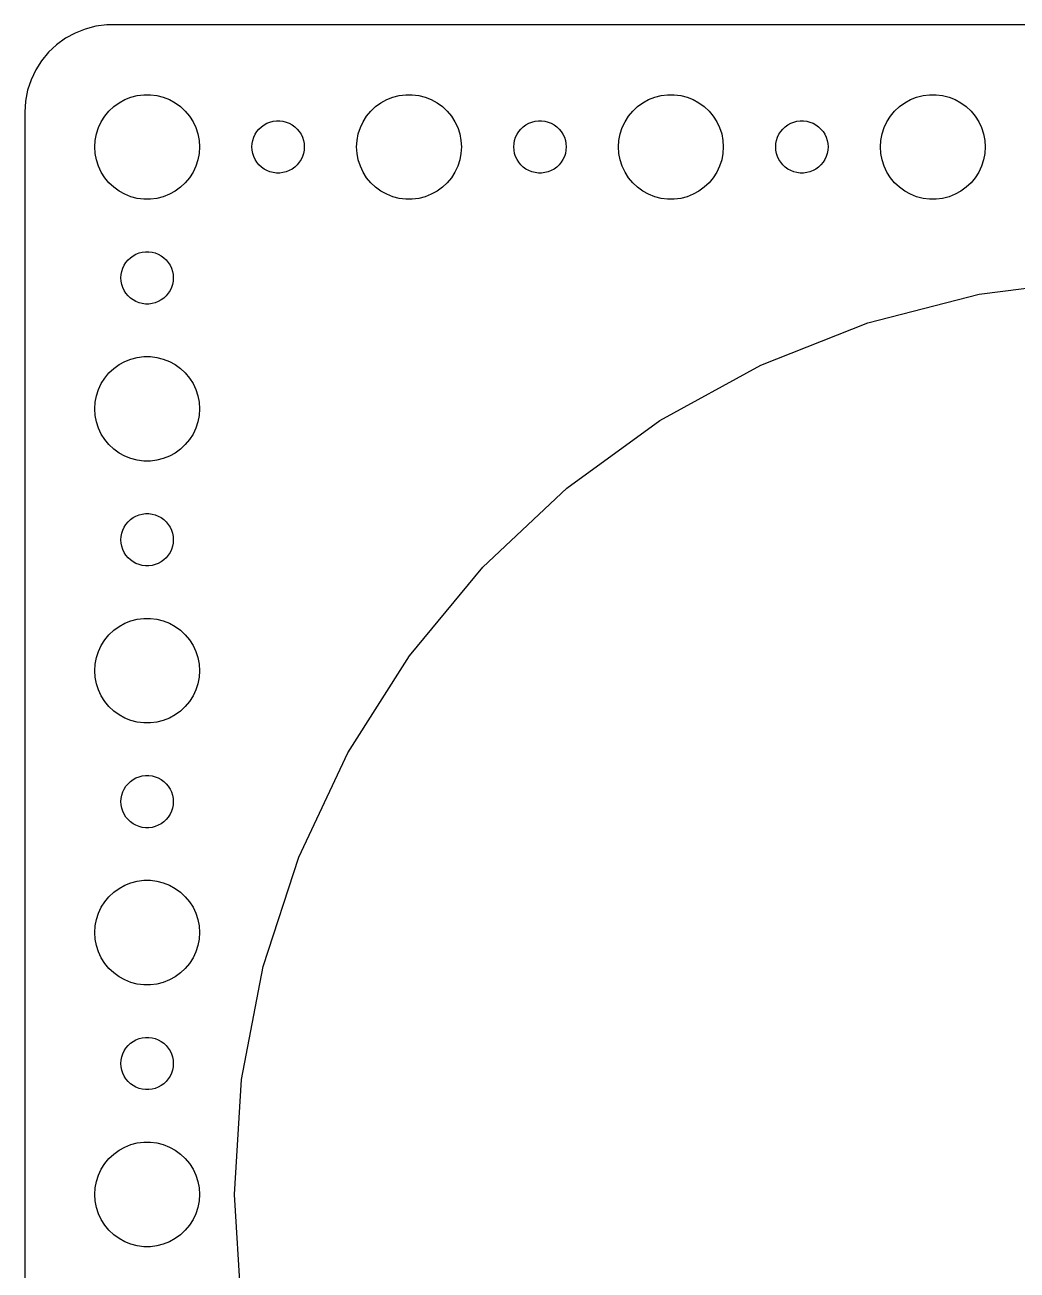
# Model space of a CAD drawing. Header units: metres. Extents: x -284 to 284, y -67 to 67.
# Drawn here: x -284.5 to -227.7, y -4.3 to 67 of the extents above; entities that cross this region are included whole.
import ezdxf

# ---------------------------------------------------------------- set-up
doc = ezdxf.new("R2010")
doc.units = ezdxf.units.M

msp = doc.modelspace()

# ---------------------------------------------------------------- linework, layer by layer
for p, q in [((-281.629, 66.5241), (-282.179, 66.2216)), ((-281.045, 66.7553), (-281.629, 66.5241)), ((-280.437, 66.9114), (-281.045, 66.7553)), ((-279.814, 66.9901), (-280.437, 66.9114)), ((279.814, 66.9901), (-279.814, 66.9901)), ((-282.687, 65.8526), (-283.145, 65.4227)), ((-282.179, 66.2216), (-282.687, 65.8526)), ((-283.545, 64.9389), (-283.882, 64.4088)), ((-283.145, 65.4227), (-283.545, 64.9389)), ((-283.882, 64.4088), (-284.149, 63.8406)), ((-284.149, 63.8406), (-284.343, 63.2434)), ((-284.343, 63.2434), (-284.461, 62.6267)), ((-278.777, 62.7145), (-278.427, 62.8532)), ((-278.427, 62.8532), (-278.062, 62.9469)), ((-278.062, 62.9469), (-277.688, 62.9941)), ((-277.688, 62.9941), (-277.312, 62.9941)), ((-277.312, 62.9941), (-276.938, 62.9469)), ((-276.938, 62.9469), (-276.573, 62.8532)), ((-276.573, 62.8532), (-276.223, 62.7145)), ((-263.777, 62.7145), (-263.427, 62.8532)), ((-263.427, 62.8532), (-263.062, 62.9469)), ((-263.062, 62.9469), (-262.688, 62.9941)), ((-262.688, 62.9941), (-262.312, 62.9941)), ((-262.312, 62.9941), (-261.938, 62.9469)), ((-261.938, 62.9469), (-261.573, 62.8532)), ((-261.573, 62.8532), (-261.223, 62.7145)), ((-248.777, 62.7145), (-248.427, 62.8532)), ((-248.427, 62.8532), (-248.062, 62.9469)), ((-248.062, 62.9469), (-247.688, 62.9941)), ((-247.688, 62.9941), (-247.312, 62.9941)), ((-247.312, 62.9941), (-246.938, 62.9469)), ((-246.938, 62.9469), (-246.573, 62.8532)), ((-246.573, 62.8532), (-246.223, 62.7145)), ((-233.777, 62.7145), (-233.427, 62.8532)), ((-233.427, 62.8532), (-233.062, 62.9469)), ((-233.062, 62.9469), (-232.688, 62.9941)), ((-232.688, 62.9941), (-232.312, 62.9941)), ((-232.312, 62.9941), (-231.938, 62.9469)), ((-231.938, 62.9469), (-231.573, 62.8532)), ((-231.573, 62.8532), (-231.223, 62.7145)), ((-284.461, 62.6267), (-284.5, 62)), ((-279.927, 61.7634), (-279.687, 62.0536)), ((-279.687, 62.0536), (-279.412, 62.3115)), ((-279.412, 62.3115), (-279.107, 62.533)), ((-279.107, 62.533), (-278.777, 62.7145)), ((-276.223, 62.7145), (-275.893, 62.533)), ((-275.893, 62.533), (-275.588, 62.3115)), ((-275.588, 62.3115), (-275.313, 62.0536)), ((-275.313, 62.0536), (-275.073, 61.7634)), ((-264.927, 61.7634), (-264.687, 62.0536)), ((-264.687, 62.0536), (-264.412, 62.3115)), ((-264.412, 62.3115), (-264.107, 62.533)), ((-264.107, 62.533), (-263.777, 62.7145)), ((-261.223, 62.7145), (-260.893, 62.533)), ((-260.893, 62.533), (-260.588, 62.3115)), ((-260.588, 62.3115), (-260.313, 62.0536)), ((-260.313, 62.0536), (-260.073, 61.7634)), ((-249.927, 61.7634), (-249.687, 62.0536)), ((-249.687, 62.0536), (-249.412, 62.3115)), ((-249.412, 62.3115), (-249.107, 62.533)), ((-249.107, 62.533), (-248.777, 62.7145)), ((-246.223, 62.7145), (-245.893, 62.533)), ((-245.893, 62.533), (-245.588, 62.3115)), ((-245.588, 62.3115), (-245.313, 62.0536)), ((-245.313, 62.0536), (-245.073, 61.7634)), ((-234.927, 61.7634), (-234.687, 62.0536)), ((-234.687, 62.0536), (-234.412, 62.3115)), ((-234.412, 62.3115), (-234.107, 62.533)), ((-234.107, 62.533), (-233.777, 62.7145)), ((-231.223, 62.7145), (-230.893, 62.533)), ((-230.893, 62.533), (-230.588, 62.3115)), ((-230.588, 62.3115), (-230.313, 62.0536)), ((-230.313, 62.0536), (-230.073, 61.7634)), ((-284.5, 62), (-284.5, -62)), ((-280.289, 61.1044), (-280.129, 61.4453)), ((-280.129, 61.4453), (-279.927, 61.7634)), ((-275.073, 61.7634), (-274.871, 61.4453)), ((-274.871, 61.4453), (-274.711, 61.1044)), ((-270.804, 61.2665), (-270.639, 61.3572)), ((-270.639, 61.3572), (-270.464, 61.4266)), ((-270.464, 61.4266), (-270.281, 61.4734)), ((-270.281, 61.4734), (-270.094, 61.497)), ((-270.094, 61.497), (-269.906, 61.497)), ((-269.906, 61.497), (-269.719, 61.4734)), ((-269.719, 61.4734), (-269.536, 61.4266)), ((-269.536, 61.4266), (-269.361, 61.3572)), ((-269.361, 61.3572), (-269.196, 61.2665)), ((-265.289, 61.1044), (-265.129, 61.4453)), ((-265.129, 61.4453), (-264.927, 61.7634)), ((-260.073, 61.7634), (-259.871, 61.4453)), ((-259.871, 61.4453), (-259.711, 61.1044)), ((-255.804, 61.2665), (-255.639, 61.3572)), ((-255.639, 61.3572), (-255.464, 61.4266)), ((-255.464, 61.4266), (-255.281, 61.4734)), ((-255.281, 61.4734), (-255.094, 61.497)), ((-255.094, 61.497), (-254.906, 61.497)), ((-254.906, 61.497), (-254.719, 61.4734)), ((-254.719, 61.4734), (-254.536, 61.4266)), ((-254.536, 61.4266), (-254.361, 61.3572)), ((-254.361, 61.3572), (-254.196, 61.2665)), ((-250.289, 61.1044), (-250.129, 61.4453)), ((-250.129, 61.4453), (-249.927, 61.7634)), ((-245.073, 61.7634), (-244.871, 61.4453)), ((-244.871, 61.4453), (-244.711, 61.1044)), ((-240.804, 61.2665), (-240.639, 61.3572)), ((-240.639, 61.3572), (-240.464, 61.4266)), ((-240.464, 61.4266), (-240.281, 61.4734)), ((-240.281, 61.4734), (-240.094, 61.497)), ((-240.094, 61.497), (-239.906, 61.497)), ((-239.906, 61.497), (-239.719, 61.4734)), ((-239.719, 61.4734), (-239.536, 61.4266)), ((-239.536, 61.4266), (-239.361, 61.3572)), ((-239.361, 61.3572), (-239.196, 61.2665)), ((-235.289, 61.1044), (-235.129, 61.4453)), ((-235.129, 61.4453), (-234.927, 61.7634)), ((-230.073, 61.7634), (-229.871, 61.4453)), ((-229.871, 61.4453), (-229.711, 61.1044)), ((-280.476, 60.376), (-280.406, 60.7461)), ((-280.406, 60.7461), (-280.289, 61.1044)), ((-274.711, 61.1044), (-274.594, 60.7461)), ((-274.594, 60.7461), (-274.524, 60.376)), ((-271.395, 60.5522), (-271.314, 60.7226)), ((-271.314, 60.7226), (-271.214, 60.8817)), ((-271.214, 60.8817), (-271.093, 61.0268)), ((-271.093, 61.0268), (-270.956, 61.1558)), ((-270.956, 61.1558), (-270.804, 61.2665)), ((-269.196, 61.2665), (-269.044, 61.1558)), ((-269.044, 61.1558), (-268.907, 61.0268)), ((-268.907, 61.0268), (-268.786, 60.8817)), ((-268.786, 60.8817), (-268.686, 60.7226)), ((-268.686, 60.7226), (-268.605, 60.5522)), ((-265.476, 60.376), (-265.406, 60.7461)), ((-265.406, 60.7461), (-265.289, 61.1044)), ((-259.711, 61.1044), (-259.594, 60.7461)), ((-259.594, 60.7461), (-259.524, 60.376)), ((-256.395, 60.5522), (-256.314, 60.7226)), ((-256.314, 60.7226), (-256.214, 60.8817)), ((-256.214, 60.8817), (-256.093, 61.0268)), ((-256.093, 61.0268), (-255.956, 61.1558)), ((-255.956, 61.1558), (-255.804, 61.2665)), ((-254.196, 61.2665), (-254.044, 61.1558)), ((-254.044, 61.1558), (-253.907, 61.0268)), ((-253.907, 61.0268), (-253.786, 60.8817)), ((-253.786, 60.8817), (-253.686, 60.7226)), ((-253.686, 60.7226), (-253.605, 60.5522)), ((-250.476, 60.376), (-250.406, 60.7461)), ((-250.406, 60.7461), (-250.289, 61.1044)), ((-244.711, 61.1044), (-244.594, 60.7461)), ((-244.594, 60.7461), (-244.524, 60.376)), ((-241.395, 60.5522), (-241.314, 60.7226)), ((-241.314, 60.7226), (-241.214, 60.8817)), ((-241.214, 60.8817), (-241.093, 61.0268)), ((-241.093, 61.0268), (-240.956, 61.1558)), ((-240.956, 61.1558), (-240.804, 61.2665)), ((-239.196, 61.2665), (-239.044, 61.1558)), ((-239.044, 61.1558), (-238.907, 61.0268)), ((-238.907, 61.0268), (-238.786, 60.8817)), ((-238.786, 60.8817), (-238.686, 60.7226)), ((-238.686, 60.7226), (-238.605, 60.5522)), ((-235.476, 60.376), (-235.406, 60.7461)), ((-235.406, 60.7461), (-235.289, 61.1044)), ((-229.711, 61.1044), (-229.594, 60.7461)), ((-229.594, 60.7461), (-229.524, 60.376)), ((-280.5, 60), (-280.476, 60.376)), ((-280.476, 59.624), (-280.5, 60)), ((-274.524, 60.376), (-274.5, 60)), ((-274.5, 60), (-274.524, 59.624)), ((-271.5, 60), (-271.488, 60.188)), ((-271.488, 59.812), (-271.5, 60)), ((-271.488, 60.188), (-271.453, 60.373)), ((-271.453, 60.373), (-271.395, 60.5522)), ((-268.605, 60.5522), (-268.547, 60.373)), ((-268.547, 60.373), (-268.512, 60.188)), ((-268.512, 60.188), (-268.5, 60)), ((-268.5, 60), (-268.512, 59.812)), ((-265.5, 60), (-265.476, 60.376)), ((-265.476, 59.624), (-265.5, 60)), ((-259.524, 60.376), (-259.5, 60)), ((-259.5, 60), (-259.524, 59.624)), ((-256.5, 60), (-256.488, 60.188)), ((-256.488, 59.812), (-256.5, 60)), ((-256.488, 60.188), (-256.453, 60.373)), ((-256.453, 60.373), (-256.395, 60.5522)), ((-253.605, 60.5522), (-253.547, 60.373)), ((-253.547, 60.373), (-253.512, 60.188)), ((-253.512, 60.188), (-253.5, 60)), ((-253.5, 60), (-253.512, 59.812)), ((-250.5, 60), (-250.476, 60.376)), ((-250.476, 59.624), (-250.5, 60)), ((-244.524, 60.376), (-244.5, 60)), ((-244.5, 60), (-244.524, 59.624)), ((-241.5, 60), (-241.488, 60.188)), ((-241.488, 59.812), (-241.5, 60)), ((-241.488, 60.188), (-241.453, 60.373)), ((-241.453, 60.373), (-241.395, 60.5522)), ((-238.605, 60.5522), (-238.547, 60.373)), ((-238.547, 60.373), (-238.512, 60.188)), ((-238.512, 60.188), (-238.5, 60)), ((-238.5, 60), (-238.512, 59.812)), ((-235.5, 60), (-235.476, 60.376)), ((-235.476, 59.624), (-235.5, 60)), ((-229.524, 60.376), (-229.5, 60)), ((-229.5, 60), (-229.524, 59.624)), ((-280.406, 59.2539), (-280.476, 59.624)), ((-280.289, 58.8956), (-280.406, 59.2539)), ((-274.594, 59.2539), (-274.711, 58.8956)), ((-274.524, 59.624), (-274.594, 59.2539)), ((-271.453, 59.627), (-271.488, 59.812)), ((-271.395, 59.4478), (-271.453, 59.627)), ((-271.314, 59.2774), (-271.395, 59.4478)), ((-271.214, 59.1183), (-271.314, 59.2774)), ((-268.686, 59.2774), (-268.786, 59.1183)), ((-268.605, 59.4478), (-268.686, 59.2774)), ((-268.547, 59.627), (-268.605, 59.4478)), ((-268.512, 59.812), (-268.547, 59.627)), ((-265.406, 59.2539), (-265.476, 59.624)), ((-265.289, 58.8956), (-265.406, 59.2539)), ((-259.594, 59.2539), (-259.711, 58.8956)), ((-259.524, 59.624), (-259.594, 59.2539)), ((-256.453, 59.627), (-256.488, 59.812)), ((-256.395, 59.4478), (-256.453, 59.627)), ((-256.314, 59.2774), (-256.395, 59.4478)), ((-256.214, 59.1183), (-256.314, 59.2774)), ((-253.686, 59.2774), (-253.786, 59.1183)), ((-253.605, 59.4478), (-253.686, 59.2774)), ((-253.547, 59.627), (-253.605, 59.4478)), ((-253.512, 59.812), (-253.547, 59.627)), ((-250.406, 59.2539), (-250.476, 59.624)), ((-250.289, 58.8956), (-250.406, 59.2539)), ((-244.594, 59.2539), (-244.711, 58.8956)), ((-244.524, 59.624), (-244.594, 59.2539)), ((-241.453, 59.627), (-241.488, 59.812)), ((-241.395, 59.4478), (-241.453, 59.627)), ((-241.314, 59.2774), (-241.395, 59.4478)), ((-241.214, 59.1183), (-241.314, 59.2774)), ((-238.686, 59.2774), (-238.786, 59.1183)), ((-238.605, 59.4478), (-238.686, 59.2774)), ((-238.547, 59.627), (-238.605, 59.4478)), ((-238.512, 59.812), (-238.547, 59.627)), ((-235.406, 59.2539), (-235.476, 59.624)), ((-235.289, 58.8956), (-235.406, 59.2539)), ((-229.594, 59.2539), (-229.711, 58.8956)), ((-229.524, 59.624), (-229.594, 59.2539)), ((-280.129, 58.5547), (-280.289, 58.8956)), ((-279.927, 58.2366), (-280.129, 58.5547)), ((-274.871, 58.5547), (-275.073, 58.2366)), ((-274.711, 58.8956), (-274.871, 58.5547)), ((-271.093, 58.9732), (-271.214, 59.1183)), ((-270.956, 58.8442), (-271.093, 58.9732)), ((-270.804, 58.7335), (-270.956, 58.8442)), ((-270.639, 58.6428), (-270.804, 58.7335)), ((-270.464, 58.5734), (-270.639, 58.6428)), ((-270.281, 58.5266), (-270.464, 58.5734)), ((-270.094, 58.503), (-270.281, 58.5266)), ((-269.906, 58.503), (-270.094, 58.503)), ((-269.719, 58.5266), (-269.906, 58.503)), ((-269.536, 58.5734), (-269.719, 58.5266)), ((-269.361, 58.6428), (-269.536, 58.5734)), ((-269.196, 58.7335), (-269.361, 58.6428)), ((-269.044, 58.8442), (-269.196, 58.7335)), ((-268.907, 58.9732), (-269.044, 58.8442)), ((-268.786, 59.1183), (-268.907, 58.9732)), ((-265.129, 58.5547), (-265.289, 58.8956)), ((-264.927, 58.2366), (-265.129, 58.5547)), ((-259.871, 58.5547), (-260.073, 58.2366)), ((-259.711, 58.8956), (-259.871, 58.5547)), ((-256.093, 58.9732), (-256.214, 59.1183)), ((-255.956, 58.8442), (-256.093, 58.9732)), ((-255.804, 58.7335), (-255.956, 58.8442)), ((-255.639, 58.6428), (-255.804, 58.7335)), ((-255.464, 58.5734), (-255.639, 58.6428)), ((-255.281, 58.5266), (-255.464, 58.5734)), ((-255.094, 58.503), (-255.281, 58.5266)), ((-254.906, 58.503), (-255.094, 58.503)), ((-254.719, 58.5266), (-254.906, 58.503)), ((-254.536, 58.5734), (-254.719, 58.5266)), ((-254.361, 58.6428), (-254.536, 58.5734)), ((-254.196, 58.7335), (-254.361, 58.6428)), ((-254.044, 58.8442), (-254.196, 58.7335)), ((-253.907, 58.9732), (-254.044, 58.8442)), ((-253.786, 59.1183), (-253.907, 58.9732)), ((-250.129, 58.5547), (-250.289, 58.8956)), ((-249.927, 58.2366), (-250.129, 58.5547)), ((-244.871, 58.5547), (-245.073, 58.2366)), ((-244.711, 58.8956), (-244.871, 58.5547)), ((-241.093, 58.9732), (-241.214, 59.1183)), ((-240.956, 58.8442), (-241.093, 58.9732)), ((-240.804, 58.7335), (-240.956, 58.8442)), ((-240.639, 58.6428), (-240.804, 58.7335)), ((-240.464, 58.5734), (-240.639, 58.6428)), ((-240.281, 58.5266), (-240.464, 58.5734)), ((-240.094, 58.503), (-240.281, 58.5266)), ((-239.906, 58.503), (-240.094, 58.503)), ((-239.719, 58.5266), (-239.906, 58.503)), ((-239.536, 58.5734), (-239.719, 58.5266)), ((-239.361, 58.6428), (-239.536, 58.5734)), ((-239.196, 58.7335), (-239.361, 58.6428)), ((-239.044, 58.8442), (-239.196, 58.7335)), ((-238.907, 58.9732), (-239.044, 58.8442)), ((-238.786, 59.1183), (-238.907, 58.9732)), ((-235.129, 58.5547), (-235.289, 58.8956)), ((-234.927, 58.2366), (-235.129, 58.5547)), ((-229.871, 58.5547), (-230.073, 58.2366)), ((-229.711, 58.8956), (-229.871, 58.5547)), ((-279.687, 57.9464), (-279.927, 58.2366)), ((-279.412, 57.6885), (-279.687, 57.9464)), ((-275.313, 57.9464), (-275.588, 57.6885)), ((-275.073, 58.2366), (-275.313, 57.9464)), ((-264.687, 57.9464), (-264.927, 58.2366)), ((-264.412, 57.6885), (-264.687, 57.9464)), ((-260.313, 57.9464), (-260.588, 57.6885)), ((-260.073, 58.2366), (-260.313, 57.9464)), ((-249.687, 57.9464), (-249.927, 58.2366)), ((-249.412, 57.6885), (-249.687, 57.9464)), ((-245.313, 57.9464), (-245.588, 57.6885)), ((-245.073, 58.2366), (-245.313, 57.9464)), ((-234.687, 57.9464), (-234.927, 58.2366)), ((-234.412, 57.6885), (-234.687, 57.9464)), ((-230.313, 57.9464), (-230.588, 57.6885)), ((-230.073, 58.2366), (-230.313, 57.9464)), ((-279.107, 57.467), (-279.412, 57.6885)), ((-278.777, 57.2855), (-279.107, 57.467)), ((-278.427, 57.1468), (-278.777, 57.2855)), ((-278.062, 57.0531), (-278.427, 57.1468)), ((-276.573, 57.1468), (-276.938, 57.0531)), ((-276.223, 57.2855), (-276.573, 57.1468)), ((-275.893, 57.467), (-276.223, 57.2855)), ((-275.588, 57.6885), (-275.893, 57.467)), ((-264.107, 57.467), (-264.412, 57.6885)), ((-263.777, 57.2855), (-264.107, 57.467)), ((-263.427, 57.1468), (-263.777, 57.2855)), ((-263.062, 57.0531), (-263.427, 57.1468)), ((-261.573, 57.1468), (-261.938, 57.0531)), ((-261.223, 57.2855), (-261.573, 57.1468)), ((-260.893, 57.467), (-261.223, 57.2855)), ((-260.588, 57.6885), (-260.893, 57.467)), ((-249.107, 57.467), (-249.412, 57.6885)), ((-248.777, 57.2855), (-249.107, 57.467)), ((-248.427, 57.1468), (-248.777, 57.2855)), ((-248.062, 57.0531), (-248.427, 57.1468)), ((-246.573, 57.1468), (-246.938, 57.0531)), ((-246.223, 57.2855), (-246.573, 57.1468)), ((-245.893, 57.467), (-246.223, 57.2855)), ((-245.588, 57.6885), (-245.893, 57.467)), ((-234.107, 57.467), (-234.412, 57.6885)), ((-233.777, 57.2855), (-234.107, 57.467)), ((-233.427, 57.1468), (-233.777, 57.2855)), ((-233.062, 57.0531), (-233.427, 57.1468)), ((-231.573, 57.1468), (-231.938, 57.0531)), ((-231.223, 57.2855), (-231.573, 57.1468)), ((-230.893, 57.467), (-231.223, 57.2855)), ((-230.588, 57.6885), (-230.893, 57.467)), ((-277.688, 57.0059), (-278.062, 57.0531)), ((-277.312, 57.0059), (-277.688, 57.0059)), ((-276.938, 57.0531), (-277.312, 57.0059)), ((-262.688, 57.0059), (-263.062, 57.0531)), ((-262.312, 57.0059), (-262.688, 57.0059)), ((-261.938, 57.0531), (-262.312, 57.0059)), ((-247.688, 57.0059), (-248.062, 57.0531)), ((-247.312, 57.0059), (-247.688, 57.0059)), ((-246.938, 57.0531), (-247.312, 57.0059)), ((-232.688, 57.0059), (-233.062, 57.0531)), ((-232.312, 57.0059), (-232.688, 57.0059)), ((-231.938, 57.0531), (-232.312, 57.0059)), ((-278.714, 53.3817), (-278.593, 53.5268)), ((-278.593, 53.5268), (-278.456, 53.6558)), ((-278.456, 53.6558), (-278.304, 53.7665)), ((-278.304, 53.7665), (-278.139, 53.8572)), ((-278.139, 53.8572), (-277.964, 53.9266)), ((-277.964, 53.9266), (-277.781, 53.9734)), ((-277.781, 53.9734), (-277.594, 53.997)), ((-277.594, 53.997), (-277.406, 53.997)), ((-277.406, 53.997), (-277.219, 53.9734)), ((-277.219, 53.9734), (-277.036, 53.9266)), ((-277.036, 53.9266), (-276.861, 53.8572)), ((-276.861, 53.8572), (-276.696, 53.7665)), ((-276.696, 53.7665), (-276.544, 53.6558)), ((-276.544, 53.6558), (-276.407, 53.5268)), ((-276.407, 53.5268), (-276.286, 53.3817)), ((-278.988, 52.688), (-278.953, 52.873)), ((-278.953, 52.873), (-278.895, 53.0522)), ((-278.895, 53.0522), (-278.814, 53.2226)), ((-278.814, 53.2226), (-278.714, 53.3817)), ((-276.286, 53.3817), (-276.186, 53.2226)), ((-276.186, 53.2226), (-276.105, 53.0522)), ((-276.105, 53.0522), (-276.047, 52.873)), ((-276.047, 52.873), (-276.012, 52.688)), ((-279, 52.5), (-278.988, 52.688)), ((-278.988, 52.312), (-279, 52.5)), ((-278.953, 52.127), (-278.988, 52.312)), ((-278.895, 51.9478), (-278.953, 52.127)), ((-276.047, 52.127), (-276.105, 51.9478)), ((-276.012, 52.312), (-276.047, 52.127)), ((-276.012, 52.688), (-276, 52.5)), ((-276, 52.5), (-276.012, 52.312)), ((-229.838, 51.5701), (-223.297, 52.3964)), ((-278.814, 51.7774), (-278.895, 51.9478)), ((-278.714, 51.6183), (-278.814, 51.7774)), ((-278.593, 51.4732), (-278.714, 51.6183)), ((-278.456, 51.3442), (-278.593, 51.4732)), ((-276.407, 51.4732), (-276.544, 51.3442)), ((-276.286, 51.6183), (-276.407, 51.4732)), ((-276.186, 51.7774), (-276.286, 51.6183)), ((-276.105, 51.9478), (-276.186, 51.7774)), ((-236.223, 49.9305), (-229.838, 51.5701)), ((-278.304, 51.2335), (-278.456, 51.3442)), ((-278.139, 51.1428), (-278.304, 51.2335)), ((-277.964, 51.0734), (-278.139, 51.1428)), ((-277.781, 51.0266), (-277.964, 51.0734)), ((-277.594, 51.003), (-277.781, 51.0266)), ((-277.406, 51.003), (-277.594, 51.003)), ((-277.219, 51.0266), (-277.406, 51.003)), ((-277.036, 51.0734), (-277.219, 51.0266)), ((-276.861, 51.1428), (-277.036, 51.0734)), ((-276.696, 51.2335), (-276.861, 51.1428)), ((-276.544, 51.3442), (-276.696, 51.2335)), ((-242.353, 47.5034), (-236.223, 49.9305)), ((-278.777, 47.7145), (-278.427, 47.8532)), ((-278.427, 47.8532), (-278.062, 47.9469)), ((-278.062, 47.9469), (-277.688, 47.9941)), ((-277.688, 47.9941), (-277.312, 47.9941)), ((-277.312, 47.9941), (-276.938, 47.9469)), ((-276.938, 47.9469), (-276.573, 47.8532)), ((-276.573, 47.8532), (-276.223, 47.7145)), ((-279.687, 47.0536), (-279.412, 47.3115)), ((-279.412, 47.3115), (-279.107, 47.533)), ((-279.107, 47.533), (-278.777, 47.7145)), ((-276.223, 47.7145), (-275.893, 47.533)), ((-275.893, 47.533), (-275.588, 47.3115)), ((-275.588, 47.3115), (-275.313, 47.0536)), ((-248.131, 44.3272), (-242.353, 47.5034)), ((-280.289, 46.1044), (-280.129, 46.4453)), ((-280.129, 46.4453), (-279.927, 46.7634)), ((-279.927, 46.7634), (-279.687, 47.0536)), ((-275.313, 47.0536), (-275.073, 46.7634)), ((-275.073, 46.7634), (-274.871, 46.4453)), ((-274.871, 46.4453), (-274.711, 46.1044)), ((-280.476, 45.376), (-280.406, 45.7461)), ((-280.406, 45.7461), (-280.289, 46.1044)), ((-274.711, 46.1044), (-274.594, 45.7461)), ((-274.594, 45.7461), (-274.524, 45.376)), ((-280.5, 45), (-280.476, 45.376)), ((-280.476, 44.624), (-280.5, 45)), ((-274.524, 45.376), (-274.5, 45)), ((-274.5, 45), (-274.524, 44.624)), ((-280.406, 44.2539), (-280.476, 44.624)), ((-280.289, 43.8956), (-280.406, 44.2539)), ((-274.594, 44.2539), (-274.711, 43.8956)), ((-274.524, 44.624), (-274.594, 44.2539)), ((-253.465, 40.4519), (-248.131, 44.3272)), ((-280.129, 43.5547), (-280.289, 43.8956)), ((-279.927, 43.2366), (-280.129, 43.5547)), ((-274.871, 43.5547), (-275.073, 43.2366)), ((-274.711, 43.8956), (-274.871, 43.5547)), ((-279.687, 42.9464), (-279.927, 43.2366)), ((-279.412, 42.6885), (-279.687, 42.9464)), ((-275.313, 42.9464), (-275.588, 42.6885)), ((-275.073, 43.2366), (-275.313, 42.9464)), ((-279.107, 42.467), (-279.412, 42.6885)), ((-278.777, 42.2855), (-279.107, 42.467)), ((-278.427, 42.1468), (-278.777, 42.2855)), ((-278.062, 42.0531), (-278.427, 42.1468)), ((-276.573, 42.1468), (-276.938, 42.0531)), ((-276.223, 42.2855), (-276.573, 42.1468)), ((-275.893, 42.467), (-276.223, 42.2855)), ((-275.588, 42.6885), (-275.893, 42.467)), ((-277.688, 42.0059), (-278.062, 42.0531)), ((-277.312, 42.0059), (-277.688, 42.0059)), ((-276.938, 42.0531), (-277.312, 42.0059)), ((-258.271, 35.9387), (-253.465, 40.4519)), ((-278.714, 38.3817), (-278.593, 38.5268)), ((-278.593, 38.5268), (-278.456, 38.6558)), ((-278.456, 38.6558), (-278.304, 38.7665)), ((-278.304, 38.7665), (-278.139, 38.8572)), ((-278.139, 38.8572), (-277.964, 38.9266)), ((-277.964, 38.9266), (-277.781, 38.9734)), ((-277.781, 38.9734), (-277.594, 38.997)), ((-277.594, 38.997), (-277.406, 38.997)), ((-277.406, 38.997), (-277.219, 38.9734)), ((-277.219, 38.9734), (-277.036, 38.9266)), ((-277.036, 38.9266), (-276.861, 38.8572)), ((-276.861, 38.8572), (-276.696, 38.7665)), ((-276.696, 38.7665), (-276.544, 38.6558)), ((-276.544, 38.6558), (-276.407, 38.5268)), ((-276.407, 38.5268), (-276.286, 38.3817)), ((-278.988, 37.688), (-278.953, 37.873)), ((-278.953, 37.873), (-278.895, 38.0522)), ((-278.895, 38.0522), (-278.814, 38.2226)), ((-278.814, 38.2226), (-278.714, 38.3817)), ((-276.286, 38.3817), (-276.186, 38.2226)), ((-276.186, 38.2226), (-276.105, 38.0522)), ((-276.105, 38.0522), (-276.047, 37.873)), ((-276.047, 37.873), (-276.012, 37.688)), ((-279, 37.5), (-278.988, 37.688)), ((-278.988, 37.312), (-279, 37.5)), ((-278.953, 37.127), (-278.988, 37.312)), ((-278.895, 36.9478), (-278.953, 37.127)), ((-276.047, 37.127), (-276.105, 36.9478)), ((-276.012, 37.312), (-276.047, 37.127)), ((-276.012, 37.688), (-276, 37.5)), ((-276, 37.5), (-276.012, 37.312)), ((-278.814, 36.7774), (-278.895, 36.9478)), ((-278.714, 36.6183), (-278.814, 36.7774)), ((-278.593, 36.4732), (-278.714, 36.6183)), ((-278.456, 36.3442), (-278.593, 36.4732)), ((-276.407, 36.4732), (-276.544, 36.3442)), ((-276.286, 36.6183), (-276.407, 36.4732)), ((-276.186, 36.7774), (-276.286, 36.6183)), ((-276.105, 36.9478), (-276.186, 36.7774)), ((-278.304, 36.2335), (-278.456, 36.3442)), ((-278.139, 36.1428), (-278.304, 36.2335)), ((-277.964, 36.0734), (-278.139, 36.1428)), ((-277.781, 36.0266), (-277.964, 36.0734)), ((-277.594, 36.003), (-277.781, 36.0266)), ((-277.406, 36.003), (-277.594, 36.003)), ((-277.219, 36.0266), (-277.406, 36.003)), ((-277.036, 36.0734), (-277.219, 36.0266)), ((-276.861, 36.1428), (-277.036, 36.0734)), ((-276.696, 36.2335), (-276.861, 36.1428)), ((-276.544, 36.3442), (-276.696, 36.2335)), ((-262.473, 30.8587), (-258.271, 35.9387)), ((-278.777, 32.7145), (-278.427, 32.8532)), ((-278.427, 32.8532), (-278.062, 32.9469)), ((-278.062, 32.9469), (-277.688, 32.9941)), ((-277.688, 32.9941), (-277.312, 32.9941)), ((-277.312, 32.9941), (-276.938, 32.9469)), ((-276.938, 32.9469), (-276.573, 32.8532)), ((-276.573, 32.8532), (-276.223, 32.7145)), ((-279.687, 32.0536), (-279.412, 32.3115)), ((-279.412, 32.3115), (-279.107, 32.533)), ((-279.107, 32.533), (-278.777, 32.7145)), ((-276.223, 32.7145), (-275.893, 32.533)), ((-275.893, 32.533), (-275.588, 32.3115)), ((-275.588, 32.3115), (-275.313, 32.0536)), ((-280.289, 31.1044), (-280.129, 31.4453)), ((-280.129, 31.4453), (-279.927, 31.7634)), ((-279.927, 31.7634), (-279.687, 32.0536)), ((-275.313, 32.0536), (-275.073, 31.7634)), ((-275.073, 31.7634), (-274.871, 31.4453)), ((-274.871, 31.4453), (-274.711, 31.1044)), ((-280.476, 30.376), (-280.406, 30.7461)), ((-280.406, 30.7461), (-280.289, 31.1044)), ((-274.711, 31.1044), (-274.594, 30.7461)), ((-274.594, 30.7461), (-274.524, 30.376)), ((-266.006, 25.2921), (-262.473, 30.8587)), ((-280.5, 30), (-280.476, 30.376)), ((-280.476, 29.624), (-280.5, 30)), ((-274.524, 30.376), (-274.5, 30)), ((-274.5, 30), (-274.524, 29.624)), ((-280.406, 29.2539), (-280.476, 29.624)), ((-280.289, 28.8956), (-280.406, 29.2539)), ((-274.594, 29.2539), (-274.711, 28.8956)), ((-274.524, 29.624), (-274.594, 29.2539)), ((-280.129, 28.5547), (-280.289, 28.8956)), ((-279.927, 28.2366), (-280.129, 28.5547)), ((-274.871, 28.5547), (-275.073, 28.2366)), ((-274.711, 28.8956), (-274.871, 28.5547)), ((-279.687, 27.9464), (-279.927, 28.2366)), ((-279.412, 27.6884), (-279.687, 27.9464)), ((-275.313, 27.9464), (-275.588, 27.6884)), ((-275.073, 28.2366), (-275.313, 27.9464)), ((-279.107, 27.467), (-279.412, 27.6884)), ((-278.777, 27.2855), (-279.107, 27.467)), ((-278.427, 27.1468), (-278.777, 27.2855)), ((-278.062, 27.0531), (-278.427, 27.1468)), ((-276.573, 27.1468), (-276.938, 27.0531)), ((-276.223, 27.2855), (-276.573, 27.1468)), ((-275.893, 27.467), (-276.223, 27.2855)), ((-275.588, 27.6884), (-275.893, 27.467)), ((-277.688, 27.0059), (-278.062, 27.0531)), ((-277.312, 27.0059), (-277.688, 27.0059)), ((-276.938, 27.0531), (-277.312, 27.0059)), ((-268.813, 19.3265), (-266.006, 25.2921)), ((-278.593, 23.5268), (-278.456, 23.6558)), ((-278.456, 23.6558), (-278.304, 23.7665)), ((-278.304, 23.7665), (-278.139, 23.8572)), ((-278.139, 23.8572), (-277.964, 23.9266)), ((-277.964, 23.9266), (-277.781, 23.9734)), ((-277.781, 23.9734), (-277.594, 23.997)), ((-277.594, 23.997), (-277.406, 23.997)), ((-277.406, 23.997), (-277.219, 23.9734)), ((-277.219, 23.9734), (-277.036, 23.9266)), ((-277.036, 23.9266), (-276.861, 23.8572)), ((-276.861, 23.8572), (-276.696, 23.7665)), ((-276.696, 23.7665), (-276.544, 23.6558)), ((-276.544, 23.6558), (-276.407, 23.5268)), ((-278.988, 22.688), (-278.953, 22.873)), ((-278.953, 22.873), (-278.895, 23.0522)), ((-278.895, 23.0522), (-278.814, 23.2226)), ((-278.814, 23.2226), (-278.714, 23.3817)), ((-278.714, 23.3817), (-278.593, 23.5268)), ((-276.407, 23.5268), (-276.286, 23.3817)), ((-276.286, 23.3817), (-276.186, 23.2226)), ((-276.186, 23.2226), (-276.105, 23.0522)), ((-276.105, 23.0522), (-276.047, 22.873)), ((-276.047, 22.873), (-276.012, 22.688)), ((-279, 22.5), (-278.988, 22.688)), ((-278.988, 22.312), (-279, 22.5)), ((-278.953, 22.127), (-278.988, 22.312)), ((-278.895, 21.9478), (-278.953, 22.127)), ((-276.047, 22.127), (-276.105, 21.9478)), ((-276.012, 22.312), (-276.047, 22.127)), ((-276.012, 22.688), (-276, 22.5)), ((-276, 22.5), (-276.012, 22.312)), ((-278.814, 21.7774), (-278.895, 21.9478)), ((-278.714, 21.6183), (-278.814, 21.7774)), ((-278.593, 21.4732), (-278.714, 21.6183)), ((-278.456, 21.3442), (-278.593, 21.4732)), ((-276.407, 21.4732), (-276.544, 21.3442)), ((-276.286, 21.6183), (-276.407, 21.4732)), ((-276.186, 21.7774), (-276.286, 21.6183)), ((-276.105, 21.9478), (-276.186, 21.7774)), ((-278.304, 21.2335), (-278.456, 21.3442)), ((-278.139, 21.1427), (-278.304, 21.2335)), ((-277.964, 21.0734), (-278.139, 21.1427)), ((-277.781, 21.0266), (-277.964, 21.0734)), ((-277.594, 21.003), (-277.781, 21.0266)), ((-277.406, 21.003), (-277.594, 21.003)), ((-277.219, 21.0266), (-277.406, 21.003)), ((-277.036, 21.0734), (-277.219, 21.0266)), ((-276.861, 21.1427), (-277.036, 21.0734)), ((-276.696, 21.2335), (-276.861, 21.1427)), ((-276.544, 21.3442), (-276.696, 21.2335)), ((-270.851, 13.0562), (-268.813, 19.3265)), ((-278.777, 17.7145), (-278.427, 17.8532)), ((-278.427, 17.8532), (-278.062, 17.9469)), ((-278.062, 17.9469), (-277.688, 17.9941)), ((-277.688, 17.9941), (-277.312, 17.9941)), ((-277.312, 17.9941), (-276.938, 17.9469)), ((-276.938, 17.9469), (-276.573, 17.8532)), ((-276.573, 17.8532), (-276.223, 17.7145)), ((-279.687, 17.0536), (-279.412, 17.3115)), ((-279.412, 17.3115), (-279.107, 17.533)), ((-279.107, 17.533), (-278.777, 17.7145)), ((-276.223, 17.7145), (-275.893, 17.533)), ((-275.893, 17.533), (-275.588, 17.3115)), ((-275.588, 17.3115), (-275.313, 17.0536)), ((-280.289, 16.1044), (-280.129, 16.4453)), ((-280.129, 16.4453), (-279.927, 16.7634)), ((-279.927, 16.7634), (-279.687, 17.0536)), ((-275.313, 17.0536), (-275.073, 16.7634)), ((-275.073, 16.7634), (-274.871, 16.4453)), ((-274.871, 16.4453), (-274.711, 16.1044)), ((-280.476, 15.376), (-280.406, 15.7461)), ((-280.406, 15.7461), (-280.289, 16.1044)), ((-274.711, 16.1044), (-274.594, 15.7461)), ((-274.594, 15.7461), (-274.524, 15.376)), ((-280.5, 15), (-280.476, 15.376)), ((-280.476, 14.624), (-280.5, 15)), ((-274.524, 15.376), (-274.5, 15)), ((-274.5, 15), (-274.524, 14.624)), ((-280.406, 14.2539), (-280.476, 14.624)), ((-274.524, 14.624), (-274.594, 14.2539)), ((-280.289, 13.8956), (-280.406, 14.2539)), ((-280.129, 13.5547), (-280.289, 13.8956)), ((-279.927, 13.2366), (-280.129, 13.5547)), ((-274.871, 13.5547), (-275.073, 13.2366)), ((-274.711, 13.8956), (-274.871, 13.5547)), ((-274.594, 14.2539), (-274.711, 13.8956)), ((-279.687, 12.9464), (-279.927, 13.2366)), ((-279.412, 12.6884), (-279.687, 12.9464)), ((-275.313, 12.9464), (-275.588, 12.6884)), ((-275.073, 13.2366), (-275.313, 12.9464)), ((-272.086, 6.57999), (-270.851, 13.0562)), ((-279.107, 12.467), (-279.412, 12.6884)), ((-278.777, 12.2855), (-279.107, 12.467)), ((-278.427, 12.1468), (-278.777, 12.2855)), ((-278.062, 12.0531), (-278.427, 12.1468)), ((-276.573, 12.1468), (-276.938, 12.0531)), ((-276.223, 12.2855), (-276.573, 12.1468)), ((-275.893, 12.467), (-276.223, 12.2855)), ((-275.588, 12.6884), (-275.893, 12.467)), ((-277.688, 12.0059), (-278.062, 12.0531)), ((-277.312, 12.0059), (-277.688, 12.0059)), ((-276.938, 12.0531), (-277.312, 12.0059)), ((-278.593, 8.52681), (-278.456, 8.65576)), ((-278.456, 8.65576), (-278.304, 8.76648)), ((-278.304, 8.76648), (-278.139, 8.85724)), ((-278.139, 8.85724), (-277.964, 8.92657)), ((-277.964, 8.92657), (-277.781, 8.97342)), ((-277.781, 8.97342), (-277.594, 8.99704)), ((-277.594, 8.99704), (-277.406, 8.99704)), ((-277.406, 8.99704), (-277.219, 8.97342)), ((-277.219, 8.97342), (-277.036, 8.92657)), ((-277.036, 8.92657), (-276.861, 8.85724)), ((-276.861, 8.85724), (-276.696, 8.76648)), ((-276.696, 8.76648), (-276.544, 8.65576)), ((-276.544, 8.65576), (-276.407, 8.52681)), ((-278.988, 7.68799), (-278.953, 7.87303)), ((-278.953, 7.87303), (-278.895, 8.05219)), ((-278.895, 8.05219), (-278.814, 8.22263)), ((-278.814, 8.22263), (-278.714, 8.38167)), ((-278.714, 8.38167), (-278.593, 8.52681)), ((-276.407, 8.52681), (-276.286, 8.38167)), ((-276.286, 8.38167), (-276.186, 8.22263)), ((-276.186, 8.22263), (-276.105, 8.05219)), ((-276.105, 8.05219), (-276.047, 7.87303)), ((-276.047, 7.87303), (-276.012, 7.68799)), ((-279, 7.5), (-278.988, 7.68799)), ((-278.988, 7.312), (-279, 7.5)), ((-278.953, 7.12695), (-278.988, 7.312)), ((-276.012, 7.312), (-276.047, 7.12695)), ((-276.012, 7.68799), (-276, 7.5)), ((-276, 7.5), (-276.012, 7.312)), ((-278.895, 6.9478), (-278.953, 7.12695)), ((-278.814, 6.77736), (-278.895, 6.9478)), ((-278.714, 6.61832), (-278.814, 6.77736)), ((-278.593, 6.47318), (-278.714, 6.61832)), ((-278.456, 6.34422), (-278.593, 6.47318)), ((-276.407, 6.47318), (-276.544, 6.34422)), ((-276.286, 6.61832), (-276.407, 6.47318)), ((-276.186, 6.77736), (-276.286, 6.61832)), ((-276.105, 6.9478), (-276.186, 6.77736)), ((-276.047, 7.12695), (-276.105, 6.9478)), ((-272.5, 0), (-272.086, 6.57999)), ((-278.304, 6.23351), (-278.456, 6.34422)), ((-278.139, 6.14275), (-278.304, 6.23351)), ((-277.964, 6.07341), (-278.139, 6.14275)), ((-277.781, 6.02657), (-277.964, 6.07341)), ((-277.594, 6.00294), (-277.781, 6.02657)), ((-277.406, 6.00294), (-277.594, 6.00294)), ((-277.219, 6.02657), (-277.406, 6.00294)), ((-277.036, 6.07341), (-277.219, 6.02657)), ((-276.861, 6.14275), (-277.036, 6.07341)), ((-276.696, 6.23351), (-276.861, 6.14275)), ((-276.544, 6.34422), (-276.696, 6.23351)), ((-278.777, 2.71448), (-278.427, 2.85316)), ((-278.427, 2.85316), (-278.062, 2.94685)), ((-278.062, 2.94685), (-277.688, 2.99408)), ((-277.688, 2.99408), (-277.312, 2.99408)), ((-277.312, 2.99408), (-276.938, 2.94685)), ((-276.938, 2.94685), (-276.573, 2.85316)), ((-276.573, 2.85316), (-276.223, 2.71448)), ((-279.687, 2.05363), (-279.412, 2.31154)), ((-279.412, 2.31154), (-279.107, 2.53297)), ((-279.107, 2.53297), (-278.777, 2.71448)), ((-276.223, 2.71448), (-275.893, 2.53297)), ((-275.893, 2.53297), (-275.588, 2.31154)), ((-275.588, 2.31154), (-275.313, 2.05363)), ((-280.289, 1.10437), (-280.129, 1.44525)), ((-280.129, 1.44525), (-279.927, 1.76335)), ((-279.927, 1.76335), (-279.687, 2.05363)), ((-275.313, 2.05363), (-275.073, 1.76335)), ((-275.073, 1.76335), (-274.871, 1.44525)), ((-274.871, 1.44525), (-274.711, 1.10437)), ((-280.476, 0.37599), (-280.406, 0.74606)), ((-280.406, 0.74606), (-280.289, 1.10437)), ((-274.711, 1.10437), (-274.594, 0.74606)), ((-274.594, 0.74606), (-274.524, 0.37599)), ((-280.5, 0), (-280.476, 0.37599)), ((-280.476, -0.37599), (-280.5, 0)), ((-274.524, 0.37599), (-274.5, 0)), ((-274.5, 0), (-274.524, -0.37599)), ((-272.086, -6.57999), (-272.5, 0)), ((-280.406, -0.74606), (-280.476, -0.37599)), ((-274.524, -0.37599), (-274.594, -0.74606)), ((-280.289, -1.10437), (-280.406, -0.74606)), ((-280.129, -1.44525), (-280.289, -1.10437)), ((-274.711, -1.10437), (-274.871, -1.44525)), ((-274.594, -0.74606), (-274.711, -1.10437)), ((-279.927, -1.76335), (-280.129, -1.44525)), ((-279.687, -2.05363), (-279.927, -1.76335)), ((-279.412, -2.31154), (-279.687, -2.05363)), ((-275.313, -2.05363), (-275.588, -2.31154)), ((-275.073, -1.76335), (-275.313, -2.05363)), ((-274.871, -1.44525), (-275.073, -1.76335)), ((-279.107, -2.53297), (-279.412, -2.31154)), ((-278.777, -2.71448), (-279.107, -2.53297)), ((-278.427, -2.85316), (-278.777, -2.71448)), ((-276.223, -2.71448), (-276.573, -2.85316)), ((-275.893, -2.53297), (-276.223, -2.71448)), ((-275.588, -2.31154), (-275.893, -2.53297)), ((-278.062, -2.94685), (-278.427, -2.85316)), ((-277.688, -2.99408), (-278.062, -2.94685)), ((-277.312, -2.99408), (-277.688, -2.99408)), ((-276.938, -2.94685), (-277.312, -2.99408)), ((-276.573, -2.85316), (-276.938, -2.94685))]:
    msp.add_line(p, q)

doc.saveas('drawing.dxf')
